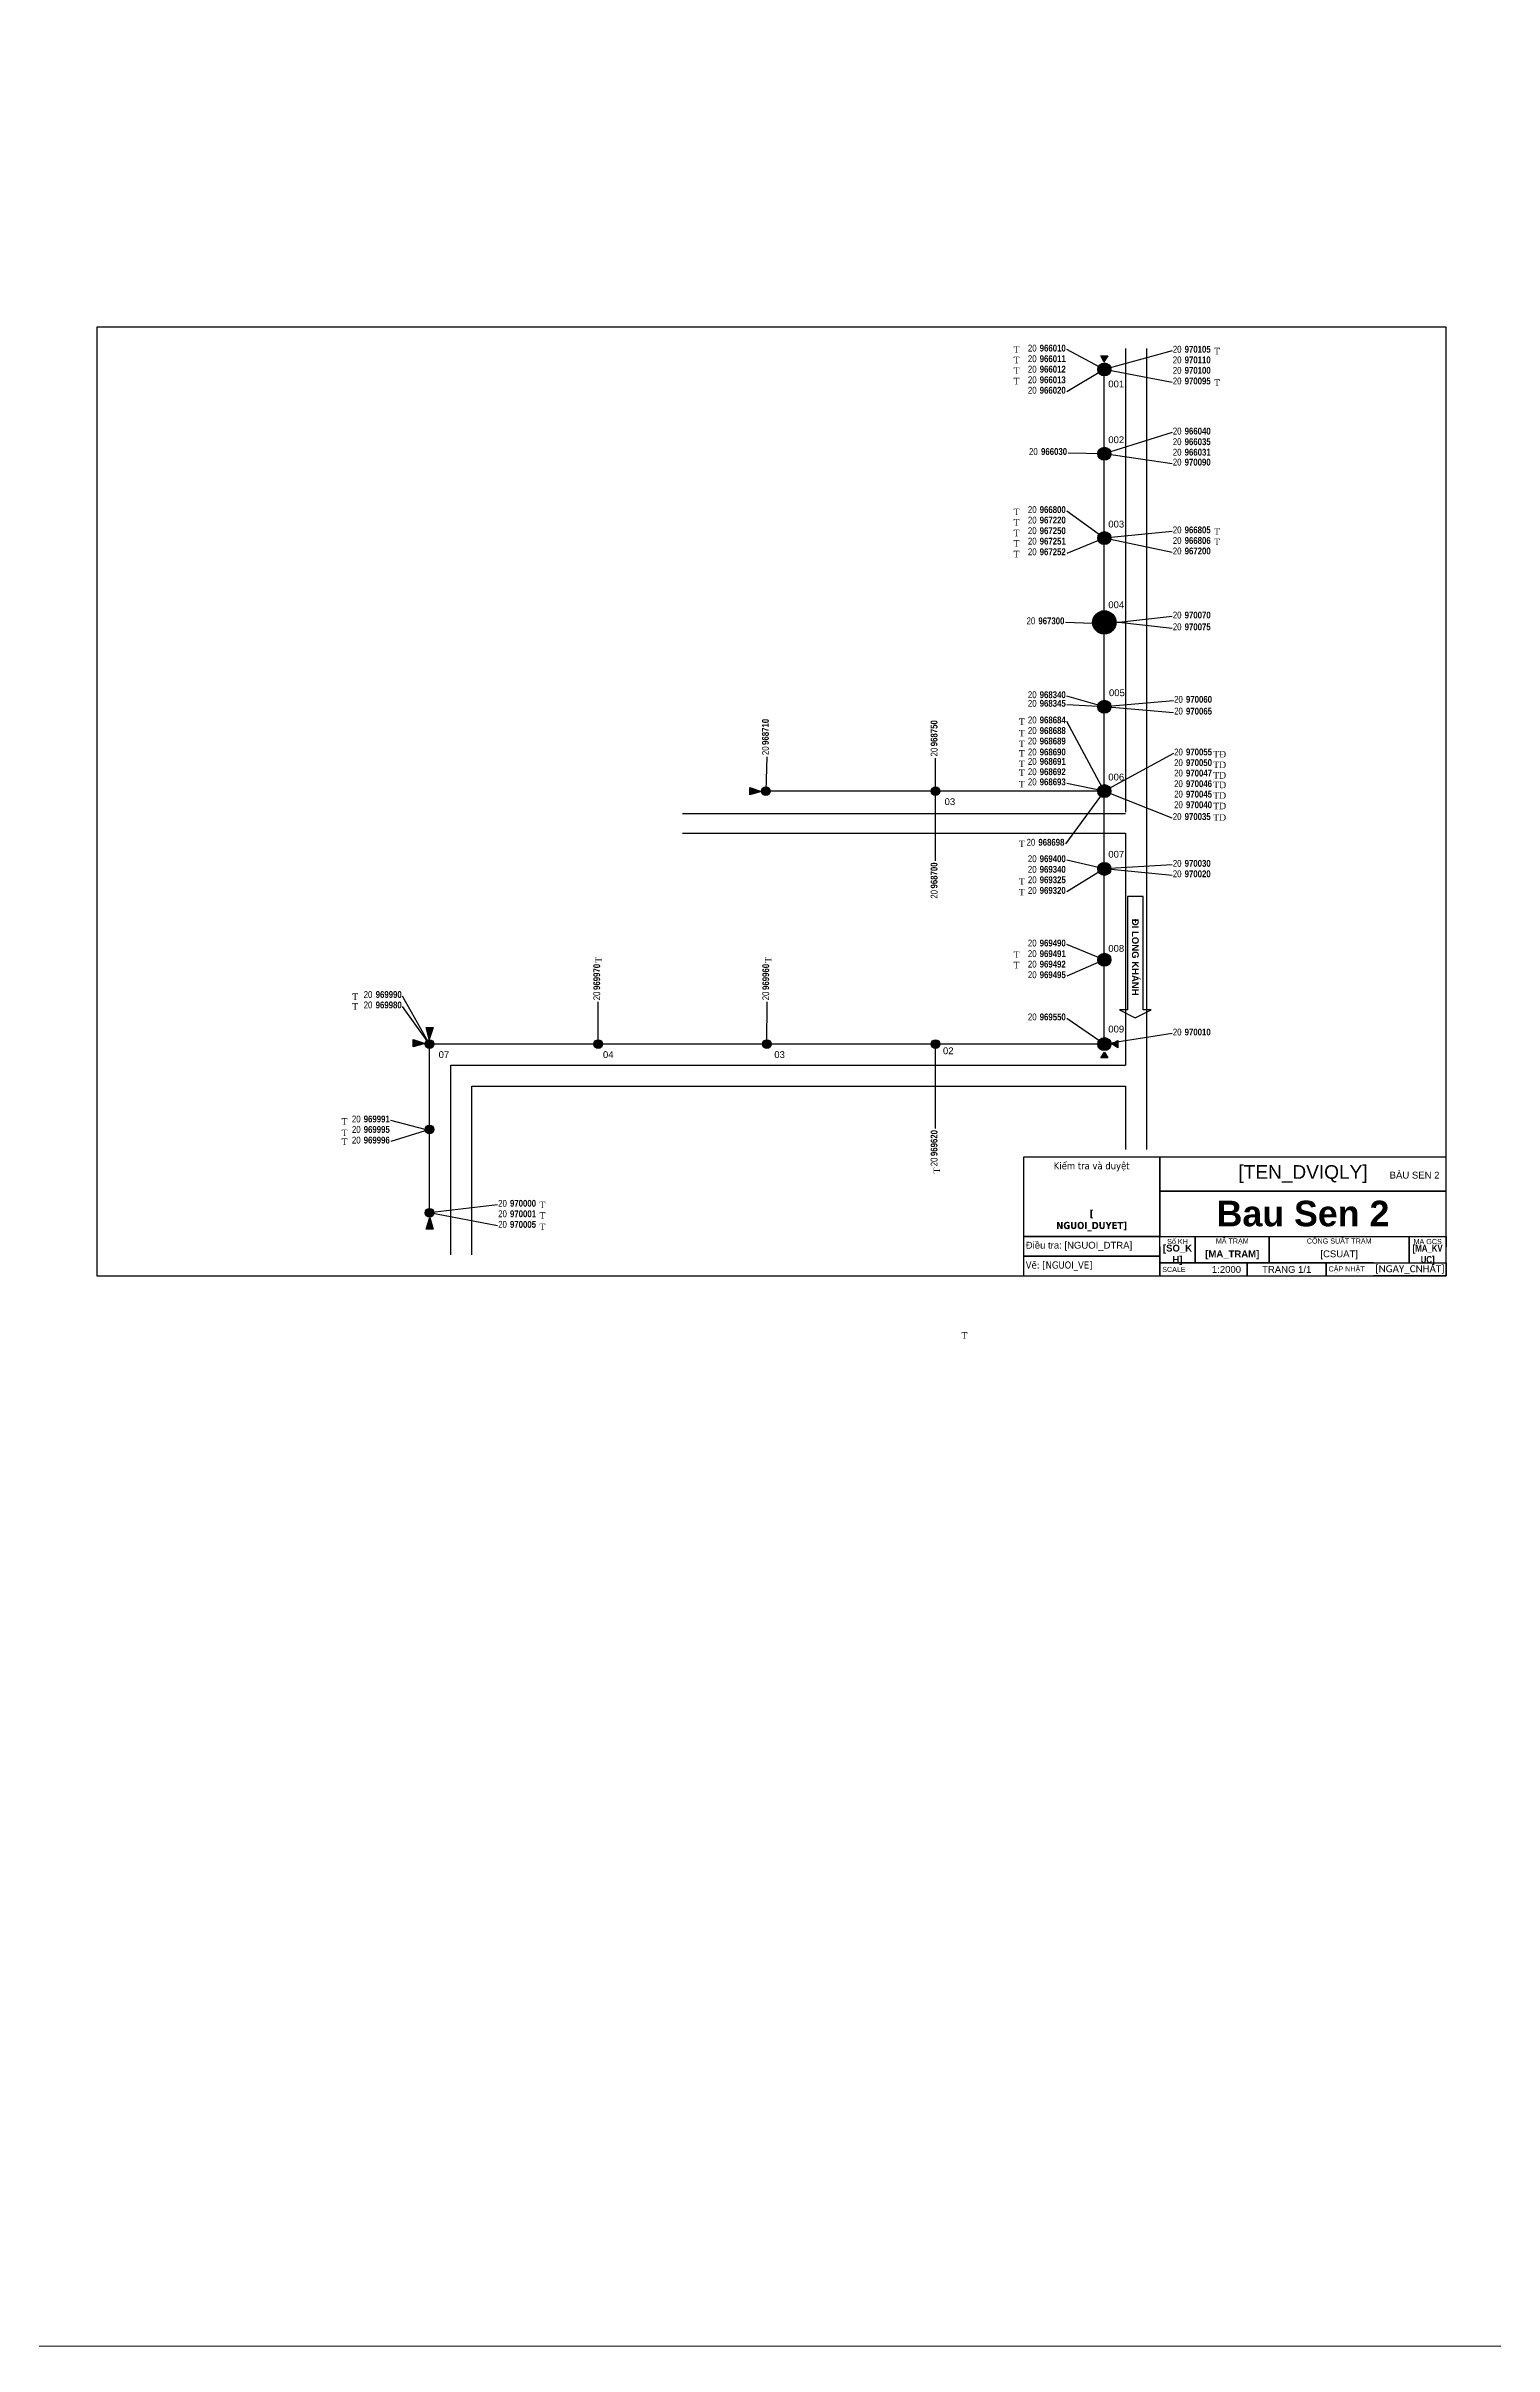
# Model space of a CAD drawing. Header units: metres. Extents: x 429925 to 893472, y 1245258 to 2552490.
# Drawn here: x 438543 to 439415, y 1265499 to 1266885 of the extents above; entities that cross this region are included whole.
import ezdxf

# ---------------------------------------------------------------- set-up
doc = ezdxf.new("R2010")
doc.units = ezdxf.units.M
for name, color, linetype in [('ANNOTATIONS', 7, 'Continuous'), ('CONNECTOR', 7, 'Continuous'), ('DATA_GRAPHIC', 7, 'Continuous')]:
    doc.layers.add(name, color=color, linetype=linetype)
doc.layers.add('duong bao', color=3, linetype='Continuous', lineweight=13)
doc.styles.get("Standard").update_dxf_attribs({"font": 'arial.ttf'})

msp = doc.modelspace()

# ---------------------------------------------------------------- hatches: boundary and pattern name
for color, points in [(157, [(439176.7, 1266690, -1), (439184.6, 1266690, -1)]), (78, [(439180.4, 1266694.5), (439178.5, 1266698.1), (439182.8, 1266698.1)]), (157, [(439176.7, 1266639.2, -1), (439184.6, 1266639.2, -1)]), (157, [(439176.7, 1266588.4, -1), (439184.6, 1266588.4, -1)]), (157, [(439176.7, 1266486.8, -1), (439184.6, 1266486.8, -1)]), (157, [(439176.7, 1266436, -1), (439184.6, 1266436, -1)]), (78, [(438974.2, 1266435.8), (438967.1, 1266433.8), (438967.1, 1266438.1)]), (157, [(438974.2, 1266436, -1), (438979.4, 1266436, -1)]), (157, [(439076.4, 1266436, -1), (439081.6, 1266436, -1)]), (157, [(439176.7, 1266389.1, -1), (439184.6, 1266389.1, -1)]), (157, [(439176.7, 1266334.4, -1), (439184.6, 1266334.4, -1)]), (78, [(438774, 1266286.3), (438772.1, 1266293.5), (438776.4, 1266293.5)]), (157, [(439176.7, 1266283.6, -1), (439184.6, 1266283.6, -1)]), (78, [(438771.5, 1266283.9), (438764.3, 1266282), (438764.3, 1266286.3)]), (157, [(438771.6, 1266283.6, -1), (438776.8, 1266283.6, -1)]), (157, [(438873.2, 1266283.6, -1), (438878.4, 1266283.6, -1)]), (157, [(438974.8, 1266283.6, -1), (438980, 1266283.6, -1)]), (157, [(439076.4, 1266283.6, -1), (439081.6, 1266283.6, -1)]), (78, [(439180.8, 1266278.8), (439182.8, 1266275.2), (439178.5, 1266275.2)]), (78, [(439185.2, 1266283.8), (439188.8, 1266285.7), (439188.8, 1266281.4)]), (157, [(438771.6, 1266232.2, -1), (438776.8, 1266232.2, -1)]), (157, [(438771.6, 1266182, -1), (438776.8, 1266182, -1)]), (78, [(438774.4, 1266179.2), (438776.4, 1266172), (438772.1, 1266172)])]:
    msp.add_hatch(color=color).paths.add_polyline_path(points)
at = {"layer": 'CONNECTOR'}
h = msp.add_hatch(color=254, dxfattribs=at)
edge = h.paths.add_edge_path()
edge.add_arc((439180.6, 1266537.6), 7.02, 0, 360)
msp.add_hatch(color=7, dxfattribs=at).paths.add_polyline_path([(439186.5, 1266541.1), (439174.8, 1266541.1), (439180.6, 1266530.5)])

# ---------------------------------------------------------------- linework, layer by layer
at = {"color": 9, "linetype": 'Continuous'}
for p, q in [((439193.3, 1266702.7), (439193.3, 1266423.3)), ((439206, 1266702.7), (439206, 1266220.1)), ((438926.6, 1266422.5), (439193.3, 1266422.5)), ((438926.6, 1266410.6), (439193.3, 1266410.6)), ((439193.3, 1266410.6), (439193.3, 1266270.9)), ((439194.5, 1266372.4), (439194.5, 1266304.2)), ((439204, 1266304.2), (439204, 1266372.4)), ((439194.5, 1266304.2), (439189.7, 1266304.2)), ((439189.7, 1266304.2), (439199.3, 1266299.4)), ((439199.3, 1266299.4), (439208.8, 1266304.2)), ((439208.8, 1266304.2), (439204, 1266304.2)), ((438786.9, 1266270.9), (439193.3, 1266270.9)), ((438786.9, 1266156.6), (438786.9, 1266270.9)), ((438799.6, 1266156.6), (438799.6, 1266258.2)), ((438799.6, 1266258.2), (439193.3, 1266258.2)), ((439193.3, 1266258.2), (439193.3, 1266220.1)), ((439214, 1266161.4), (439214, 1266167.7)), ((439214, 1266167.7), (439235.4, 1266167.7)), ((439235.4, 1266167.7), (439235.4, 1266161.4)), ((439235.4, 1266161.4), (439235.4, 1266167.7)), ((439235.4, 1266167.7), (439279.9, 1266167.7)), ((439279.9, 1266167.7), (439279.9, 1266161.4)), ((439279.9, 1266161.4), (439279.9, 1266167.7)), ((439279.9, 1266167.7), (439364.3, 1266167.7)), ((439364.3, 1266167.7), (439364.3, 1266161.4)), ((439364.3, 1266161.4), (439364.3, 1266167.7)), ((439364.3, 1266167.7), (439386.6, 1266167.7)), ((439386.6, 1266167.7), (439386.6, 1266161.4)), ((439214, 1266161.4), (439214, 1266151.8)), ((439214, 1266151.8), (439235.4, 1266151.8)), ((439241.7, 1266151.8), (439214, 1266151.8)), ((439214, 1266151.8), (439214, 1266143.9)), ((439235.4, 1266151.8), (439235.4, 1266161.4)), ((439235.4, 1266161.4), (439235.4, 1266151.8)), ((439235.4, 1266151.8), (439279.9, 1266151.8)), ((439279.9, 1266151.8), (439279.9, 1266161.4)), ((439279.9, 1266161.4), (439279.9, 1266151.8)), ((439279.9, 1266151.8), (439364.3, 1266151.8)), ((439342.8, 1266151.8), (439314.3, 1266151.8)), ((439314.3, 1266151.8), (439314.3, 1266143.9)), ((439342.8, 1266151.8), (439386.6, 1266151.8)), ((439364.3, 1266151.8), (439364.3, 1266161.4)), ((439364.3, 1266161.4), (439364.3, 1266151.8)), ((439364.3, 1266151.8), (439386.6, 1266151.8)), ((439386.6, 1266151.8), (439386.6, 1266161.4)), ((439386.6, 1266151.8), (439386.6, 1266143.9)), ((439214, 1266143.9), (439241.7, 1266143.9)), ((439314.3, 1266143.9), (439342.8, 1266143.9)), ((439386.6, 1266143.9), (439342.8, 1266143.9))]:
    msp.add_line(p, q, dxfattribs=at)
for points in [[(438573.8, 1266143.9), (439386.6, 1266143.9), (439386.6, 1266715.4), (438573.8, 1266715.4)], [(439180.4, 1266694.5), (439178.5, 1266698.1), (439182.8, 1266698.1)], [(438974.2, 1266435.8), (438967.1, 1266433.8), (438967.1, 1266438.1)], [(439194.5, 1266372.4), (439194.5, 1266304.2), (439189.7, 1266304.2), (439199.3, 1266299.4), (439208.8, 1266304.2), (439204, 1266304.2), (439204, 1266372.4)], [(438774, 1266286.3), (438772.1, 1266293.5), (438776.4, 1266293.5)], [(438771.5, 1266283.9), (438764.3, 1266282), (438764.3, 1266286.3)], [(439180.8, 1266278.8), (439182.8, 1266275.2), (439178.5, 1266275.2)], [(439185.2, 1266283.8), (439188.8, 1266285.7), (439188.8, 1266281.4)], [(439131.9, 1266167.7), (439214, 1266167.7), (439214, 1266215.5), (439131.9, 1266215.5)], [(439214, 1266195), (439386.6, 1266195), (439386.6, 1266215.5), (439214, 1266215.5)], [(439214, 1266167.7), (439386.6, 1266167.7), (439386.6, 1266195), (439214, 1266195)], [(438774.4, 1266179.2), (438776.4, 1266172), (438772.1, 1266172)], [(439131.9, 1266155.8), (439214, 1266155.8), (439214, 1266167.7), (439131.9, 1266167.7)], [(439131.9, 1266143.9), (439214, 1266143.9), (439214, 1266155.8), (439131.9, 1266155.8)], [(439266.6, 1266143.9), (439314.3, 1266143.9), (439314.3, 1266151.8), (439266.6, 1266151.8)]]:
    msp.add_lwpolyline(points, close=True, dxfattribs=at)
for points in [[(439176.7, 1266690, -1), (439184.6, 1266690, -1)], [(439176.7, 1266639.2, -1), (439184.6, 1266639.2, -1)], [(439176.7, 1266588.4, -1), (439184.6, 1266588.4, -1)], [(439176.7, 1266486.8, -1), (439184.6, 1266486.8, -1)], [(439176.7, 1266436, -1), (439184.6, 1266436, -1)], [(438974.2, 1266436, -1), (438979.4, 1266436, -1)], [(439076.4, 1266436, -1), (439081.6, 1266436, -1)], [(439176.7, 1266389.1, -1), (439184.6, 1266389.1, -1)], [(439176.7, 1266334.4, -1), (439184.6, 1266334.4, -1)], [(439176.7, 1266283.6, -1), (439184.6, 1266283.6, -1)], [(438771.6, 1266283.6, -1), (438776.8, 1266283.6, -1)], [(438873.2, 1266283.6, -1), (438878.4, 1266283.6, -1)], [(438974.8, 1266283.6, -1), (438980, 1266283.6, -1)], [(439076.4, 1266283.6, -1), (439081.6, 1266283.6, -1)], [(438771.6, 1266232.2, -1), (438776.8, 1266232.2, -1)], [(438771.6, 1266182, -1), (438776.8, 1266182, -1)]]:
    msp.add_lwpolyline(points, format="xyb", close=True, dxfattribs=at)
at = {"layer": 'ANNOTATIONS', "linetype": 'Continuous'}
for p, q in [((439266.7, 1266151.8), (439241.7, 1266151.8)), ((439266.7, 1266143.9), (439266.7, 1266151.8)), ((439241.7, 1266143.9), (439266.7, 1266143.9))]:
    msp.add_line(p, q, dxfattribs=at)
at = {"layer": 'CONNECTOR', "linetype": 'Continuous'}
for p, q in [((439180.6, 1266690), (439158, 1266701.9)), ((439180.6, 1266690), (439158, 1266676.5)), ((439221.5, 1266701.2), (439180.6, 1266690)), ((439180.6, 1266283.6), (439180.6, 1266690)), ((439221.5, 1266682.2), (439180.6, 1266690)), ((439221.5, 1266651.9), (439180.6, 1266639.2)), ((439180.6, 1266639.2), (439158.8, 1266639.6)), ((439221.5, 1266633.2), (439180.6, 1266639.2)), ((439180.6, 1266588.4), (439158, 1266604.6)), ((439221.5, 1266592.4), (439180.6, 1266588.4)), ((439180.6, 1266588.4), (439158, 1266579.2)), ((439221.5, 1266579.7), (439180.6, 1266588.4)), ((439173.6, 1266536.9), (439157.2, 1266537.6)), ((439221.5, 1266541.1), (439187.6, 1266537.3)), ((439221.5, 1266534), (439187.6, 1266537.7)), ((439180.6, 1266486.8), (439158, 1266493.1)), ((439180.6, 1266486.8), (439158, 1266488)), ((439222.3, 1266490.3), (439180.6, 1266486.8)), ((439222.3, 1266483.2), (439180.6, 1266486.8)), ((439180.6, 1266436), (439158, 1266477.9)), ((438977.4, 1266456.6), (438976.8, 1266436)), ((439079, 1266436), (439079, 1266455.8)), ((439222.3, 1266458.6), (439180.6, 1266436)), ((439180.6, 1266436), (439158, 1266440.6)), ((439180.6, 1266436), (438976.8, 1266436)), ((439079, 1266393.9), (439079, 1266436)), ((439180.6, 1266436), (439157.2, 1266404.2)), ((439221.5, 1266419.7), (439180.6, 1266436)), ((439180.6, 1266389.1), (439158, 1266394.3)), ((439180.6, 1266389.1), (439158, 1266375.2)), ((439221.5, 1266391.5), (439180.6, 1266389.1)), ((439221.5, 1266385.2), (439180.6, 1266389.1)), ((439180.6, 1266334.4), (439158, 1266343.5)), ((439180.6, 1266334.4), (439158, 1266324.4)), ((438774.2, 1266283.6), (438757.9, 1266312.5)), ((438774.2, 1266283.6), (438757.9, 1266306.2)), ((438875.8, 1266283.6), (438875.8, 1266309)), ((438977.4, 1266283.6), (438977.6, 1266309)), ((439180.6, 1266283.6), (439158, 1266299)), ((439221.5, 1266289.9), (439180.6, 1266283.6)), ((439180.6, 1266283.6), (438774.2, 1266283.6)), ((438774.2, 1266182), (438774.2, 1266283.6)), ((439079, 1266232.8), (439079, 1266283.6)), ((438771.6, 1266232.2), (438750.8, 1266237.5)), ((438774.2, 1266232.2), (438750.8, 1266224.8)), ((438815.1, 1266186.7), (438774.2, 1266182)), ((438815.1, 1266174), (438774.2, 1266182))]:
    msp.add_line(p, q, dxfattribs=at)
msp.add_lwpolyline([(439186.5, 1266541.1), (439174.8, 1266541.1), (439180.6, 1266530.5)], close=True, dxfattribs=at)
msp.add_circle((439180.6, 1266537.6), 7.02, dxfattribs=at)
at = {"layer": 'duong bao', "ltscale": 2}
msp.add_lwpolyline([(433455.3, 1268270.4), (449122.3, 1268270.4), (449122.3, 1265499.3), (433455.3, 1265499.3)], close=True, dxfattribs=at)

# ---------------------------------------------------------------- texts
for s, insert, char_height, width, attachment_point in [('\\C7;\\fTimes New Roman|b0|i0|;\\H3.9136135429144;T', (439127.8, 1266702), 3.914, 22.225, 5), ('\\C7;\\fTimes New Roman|b0|i0|;\\H3.9136135429144;T', (439248.5, 1266701.1), 3.914, 22.225, 5), ('\\C7;\\fTimes New Roman|b0|i0|;\\H3.9136135429144;T', (439127.8, 1266695.7), 3.914, 22.225, 5), ('\\C7;\\fTimes New Roman|b0|i0|;\\H3.9136135429144;T', (439127.8, 1266689.3), 3.914, 22.225, 5), ('\\C7;\\fTimes New Roman|b0|i0|;\\H3.9136135429144;T', (439127.8, 1266683), 3.914, 22.225, 5), ('\\C7;\\fArial Unicode MS|b0|i0|;\\H4.1092942200601;001', (439187.8, 1266681.2), 4.109, 22.225, 5), ('\\C7;\\fTimes New Roman|b0|i0|;\\H3.9136135429144;T', (439248.5, 1266682), 3.914, 22.225, 5), ('\\C7;\\fArial Unicode MS|b0|i0|;\\H4.1092942200601;002', (439187.8, 1266647.6), 4.109, 22.225, 5), ('\\C7;\\fTimes New Roman|b0|i0|;\\H3.9136135429144;T', (439127.8, 1266604.2), 3.914, 22.225, 5), ('\\C7;\\fTimes New Roman|b0|i0|;\\H3.9136135429144;T', (439127.8, 1266597.9), 3.914, 22.225, 5), ('\\C7;\\fTimes New Roman|b0|i0|;\\H3.9136135429144;T', (439127.8, 1266591.5), 3.914, 22.225, 5), ('\\C7;\\fArial Unicode MS|b0|i0|;\\H4.1092942200601;003', (439187.8, 1266596.8), 4.109, 22.225, 5), ('\\C7;\\fTimes New Roman|b0|i0|;\\H3.9136135429144;T', (439248.5, 1266592.4), 3.914, 22.225, 5), ('\\C7;\\fTimes New Roman|b0|i0|;\\H3.9136135429144;T', (439127.8, 1266585.2), 3.914, 22.225, 5), ('\\C7;\\fTimes New Roman|b0|i0|;\\H3.9136135429144;T', (439127.8, 1266578.8), 3.914, 22.225, 5), ('\\C7;\\fTimes New Roman|b0|i0|;\\H3.9136135429144;T', (439248.5, 1266586.1), 3.914, 22.225, 5), ('\\C7;\\fArial Unicode MS|b0|i0|;\\H4.1092942200601;004', (439187.8, 1266548.2), 4.109, 22.225, 5), ('\\C7;\\fArial Unicode MS|b0|i0|;\\H4.1092942200601;005', (439188.2, 1266495.2), 4.109, 22.225, 5), ('\\C7;\\fTimes New Roman|b0|i0|;\\H3.9136135429144;T', (439131, 1266477.8), 3.914, 22.225, 5), ('\\C7;\\fTimes New Roman|b0|i0|;\\H3.9136135429144;T', (439131, 1266470.9), 3.914, 22.225, 5), ('\\C7;\\fTimes New Roman|b0|i0|;\\H3.9136135429144;T', (439131, 1266464.5), 3.914, 22.225, 5), ('\\C7;\\fTimes New Roman|b0|i0|;\\H3.9136135429144;T', (439131, 1266458.7), 3.914, 22.225, 5), ('\\C7;\\fTimes New Roman|b0|i0|;\\H3.9136135429144;T', (439131, 1266452.4), 3.914, 22.225, 5), ('\\C7;\\fTimes New Roman|b0|i0|;\\H3.9136135429144;TĐ', (439250.1, 1266458.2), 3.914, 22.225, 5), ('\\C7;\\fTimes New Roman|b0|i0|;\\H3.9136135429144;TD', (439250.1, 1266451.8), 3.914, 22.225, 5), ('\\C7;\\fTimes New Roman|b0|i0|;\\H3.9136135429144;T', (439131, 1266447.1), 3.914, 22.225, 5), ('\\C7;\\fTimes New Roman|b0|i0|;\\H3.9136135429144;T', (439131, 1266440.2), 3.914, 22.225, 5), ('\\C7;\\fArial Unicode MS|b0|i0|;\\H4.1092942200601;006', (439187.8, 1266444.4), 4.109, 22.225, 5), ('\\C7;\\fTimes New Roman|b0|i0|;\\H3.9136135429144;TD', (439250.1, 1266445.5), 3.914, 22.225, 5), ('\\C7;\\fTimes New Roman|b0|i0|;\\H3.9136135429144;TD', (439250.1, 1266439.7), 3.914, 22.225, 5), ('\\C7;\\fArial Unicode MS|b0|i0|;\\H4.1092942200601;03', (439087.6, 1266429.6), 4.109, 22.225, 5), ('\\C7;\\fTimes New Roman|b0|i0|;\\H3.9136135429144;TD', (439250.1, 1266433.3), 3.914, 22.225, 5), ('\\C7;\\fTimes New Roman|b0|i0|;\\H3.9136135429144;TD', (439250.1, 1266427), 3.914, 22.225, 5), ('\\C7;\\fTimes New Roman|b0|i0|;\\H3.9136135429144;TD', (439250.1, 1266420.1), 3.914, 22.225, 5), ('\\C7;\\fTimes New Roman|b0|i0|;\\H3.9136135429144;T', (439131, 1266404.2), 3.914, 22.225, 5), ('\\C7;\\fArial Unicode MS|b0|i0|;\\H4.1092942200601;007', (439187.8, 1266397.9), 4.109, 22.225, 5), ('\\C7;\\fTimes New Roman|b0|i0|;\\H3.9136135429144;T', (439131, 1266381.5), 3.914, 22.225, 5), ('\\C7;\\fTimes New Roman|b0|i0|;\\H3.9136135429144;T', (439131, 1266375.1), 3.914, 22.225, 5), ('\\C7;\\fArial Unicode MS|b0|i0|;\\H4.1092942200601;008', (439187.8, 1266341.2), 4.109, 22.225, 5), ('\\C7;\\fTimes New Roman|b0|i0|;\\H3.9136135429144;T', (439127.8, 1266337.5), 3.914, 22.225, 5), ('\\C7;\\fTimes New Roman|b0|i0|;\\H3.9136135429144;T', (439127.8, 1266331.2), 3.914, 22.225, 5), ('\\C7;\\fTimes New Roman|b0|i0|;\\H3.9136135429144;T', (438729.4, 1266312.1), 3.914, 22.225, 5), ('\\C7;\\fTimes New Roman|b0|i0|;\\H3.9136135429144;T', (438729.4, 1266306.3), 3.914, 22.225, 5), ('\\C7;\\fArial Unicode MS|b0|i0|;\\H4.1092942200601;009', (439187.8, 1266292.6), 4.109, 22.225, 5), ('\\C7;\\fArial Unicode MS|b0|i0|;\\H4.1092942200601;07', (438782.8, 1266277.2), 4.109, 22.225, 5), ('\\C7;\\fArial Unicode MS|b0|i0|;\\H4.1092942200601;04', (438881.8, 1266277.2), 4.109, 22.225, 5), ('\\C7;\\fArial Unicode MS|b0|i0|;\\H4.1092942200601;03', (438985, 1266277.2), 4.109, 22.225, 5), ('\\C7;\\fArial Unicode MS|b0|i0|;\\H4.1092942200601;02', (439086.6, 1266279.5), 4.109, 22.225, 5), ('\\C7;\\fTimes New Roman|b0|i0|;\\H3.9136135429144;T', (438723, 1266237), 3.914, 22.225, 5), ('\\C7;\\fTimes New Roman|b0|i0|;\\H3.9136135429144;T', (438723, 1266230.1), 3.914, 22.225, 5), ('\\C7;\\fTimes New Roman|b0|i0|;\\H3.9136135429144;T', (438723, 1266224.8), 3.914, 22.225, 5), ('\\C7;\\fTahoma|b0|i0|;\\H4.315999160707;Kiểm tra và duyệt\\P\\P\\P\\P\\fTahoma|b1|i0|;[\\PNGUOI_DUYET]', (439173, 1266191.6), 4.316, 82.161, 5), ('\\C7;\\fArial Unicode MS|b0|i0|;\\H8.2185884401202;[TEN_DVIQLY]', (439300.3, 1266205.3), 8.219, 172.539, 5), ('\\C7;\\fArial Unicode MS|b0|i0|;\\H4.1092942200601;BÀU SEN 2', (439367.5, 1266204.6), 4.109, 92.075, 5), ('\\C7;\\fTimes New Roman|b0|i0|;\\H3.9136135429144;T', (438842.1, 1266186.7), 3.914, 22.225, 5), ('\\C7;\\fTimes New Roman|b0|i0|;\\H3.9136135429144;T', (438842.1, 1266180.4), 3.914, 22.225, 5), ('{\\fArial Unicode MS|b1|i0|c0|p34;\\H1x;\\C7;Bau Sen 2}', (439300.3, 1266181.4), 15.41, 172.539, 5), ('\\C7;\\fTimes New Roman|b0|i0|;\\H3.9136135429144;T', (438842.1, 1266173.5), 3.914, 22.225, 5), ('\\C7;\\fArial|b0|i0|;\\H4.1092942200601;Điều tra: [NGUOI_DTRA]', (439133.3, 1266161.8), 4.109, 82.161, 4), ('\\C7;\\fArial Unicode MS|b1|i0|;\\H4.1092942200601;[SO_K\\PH]', (439224.7, 1266156.6), 4.109, 21.318, 5), ('\\C7;\\fArial|b0|i0|;\\H3.0819353945553;Số KH', (439224.7, 1266164.6), 3.082, 27.714, 5), ('\\C7;\\fArial|b0|i0|;\\H3.0819353945553;MÃ TRẠM', (439257.7, 1266164.6), 3.082, 44.572, 5), ('\\C7;\\fArial|b0|i0|;\\H3.0819353945553;CÔNG SUẤT TRẠM', (439322.1, 1266164.6), 3.082, 84.357, 5), ('\\C7;\\fArial Narrow|b1|i0|;\\H4.1092942200601;[MA_KV\\PUC]', (439375.4, 1266156.6), 4.109, 22.286, 5), ('\\C7;\\fArial|b0|i0|;\\H3.0819353945553;MA GCS', (439375.4, 1266164.6), 3.082, 22.286, 5), ('\\C7;\\fTahoma|b0|i0|;\\H4.315999160707;Vẽ: [NGUOI_VE]', (439133.3, 1266149.8), 4.316, 82.161, 4), ('\\C7;\\fArial|b0|i0|;\\H3.0819353945553;SCALE', (439215.5, 1266147.8), 3.082, 27.686, 4), ('\\C7;\\fArial Unicode MS|b1|i0|;\\H4.1092942200601;[MA_TRAM]', (439257.7, 1266156.6), 4.109, 44.572, 5), ('\\C7;\\fArial|b0|i0|;\\H4.1092942200601;TRANG 1/1', (439290.5, 1266147.8), 4.109, 47.654, 5), ('\\C7;\\fArial|b0|i0|;\\H4.1092942200601;[CSUAT]', (439322.1, 1266156.6), 4.109, 84.357, 5), ('\\C7;\\fArial|b0|i0|;\\H3.0819353945553;CẬP NHẬT', (439315.7, 1266147.8), 3.082, 28.526, 4), ('\\C7;\\fCalibri|b0|i0|;\\H4.2333171844482;[NGAY_CNHAT]', (439364.7, 1266147.8), 4.233, 43.783, 5), ('\\C7;\\fTimes New Roman|b0|i0|;\\H3.9136135429144;T', (439096.3, 1266108.1), 3.914, 22.225, 5)]:
    msp.add_mtext(s, dxfattribs=dict(insert=insert, char_height=char_height, width=width, attachment_point=attachment_point))
at = {"char_height": 3.914, "width": 22.225, "attachment_point": 5, "rotation": 90}
for insert in [(438875.9, 1266334.4), (438978.1, 1266334.4), (439079.7, 1266207.4)]:
    msp.add_mtext('\\C7;\\fTimes New Roman|b0|i0|;\\H3.9136135429144;T', dxfattribs=dict(at, insert=insert))
at = {"layer": 'ANNOTATIONS', "insert": (439254.2, 1266147.8), "char_height": 4.109, "width": 24.91, "attachment_point": 5}
msp.add_mtext('\\C7;\\fArial|b0|i0|;\\H4.1092942200601;1:2000', dxfattribs=at)
at = {"layer": 'CONNECTOR', "insert": (439199.3, 1266335.9), "char_height": 4.109, "width": 73.025, "attachment_point": 5, "rotation": 270}
msp.add_mtext('\\C7;\\fArial Unicode MS|b1|i0|;\\H4.1092942200601;ĐI LONG KHÁNH', dxfattribs=at)
at = {"layer": 'DATA_GRAPHIC', "char_height": 4.109}
for s, insert, width, attachment_point in [('\\C7;\\fArial Narrow|b0|i0|;\\H4.1092942200601;20', (439137.2, 1266704.9), 6.699, 2), ('\\C7;\\fArial Narrow|b1|i0|;\\H4.1092942200601;966010', (439157.4, 1266704.9), 17.464, 3), ('\\C7;\\fArial Narrow|b0|i0|;\\H4.1092942200601;20', (439224.5, 1266704.2), 6.699, 2), ('\\C7;\\fArial Narrow|b1|i0|;\\H4.1092942200601;970105', (439244.7, 1266704.2), 17.464, 3), ('\\C7;\\fArial Narrow|b0|i0|;\\H4.1092942200601;20', (439137.2, 1266698.5), 6.699, 2), ('\\C7;\\fArial Narrow|b0|i0|;\\H4.1092942200601;20', (439137.2, 1266692.2), 6.699, 2), ('\\C7;\\fArial Narrow|b1|i0|;\\H4.1092942200601;966011', (439157.4, 1266698.5), 17.464, 3), ('\\C7;\\fArial Narrow|b1|i0|;\\H4.1092942200601;966012', (439157.4, 1266692.2), 17.464, 3), ('\\C7;\\fArial Narrow|b0|i0|;\\H4.1092942200601;20', (439224.5, 1266697.8), 6.699, 2), ('\\C7;\\fArial Narrow|b0|i0|;\\H4.1092942200601;20', (439224.5, 1266691.5), 6.699, 2), ('\\C7;\\fArial Narrow|b1|i0|;\\H4.1092942200601;970110', (439244.7, 1266697.8), 17.464, 3), ('\\C7;\\fArial Narrow|b1|i0|;\\H4.1092942200601;970100', (439244.7, 1266691.5), 17.464, 3), ('\\C7;\\fArial Narrow|b0|i0|;\\H4.1092942200601;20', (439137.2, 1266685.8), 6.699, 2), ('\\C7;\\fArial Narrow|b0|i0|;\\H4.1092942200601;20', (439137.2, 1266679.5), 6.699, 2), ('\\C7;\\fArial Narrow|b1|i0|;\\H4.1092942200601;966013', (439157.4, 1266685.8), 17.464, 3), ('\\C7;\\fArial Narrow|b1|i0|;\\H4.1092942200601;966020', (439157.4, 1266679.5), 17.464, 3), ('\\C7;\\fArial Narrow|b0|i0|;\\H4.1092942200601;20', (439224.5, 1266685.1), 6.699, 2), ('\\C7;\\fArial Narrow|b1|i0|;\\H4.1092942200601;970095', (439244.7, 1266685.1), 17.464, 3), ('\\C7;\\fArial Narrow|b0|i0|;\\H4.1092942200601;20', (439224.5, 1266654.9), 6.699, 2), ('\\C7;\\fArial Narrow|b0|i0|;\\H4.1092942200601;20', (439224.5, 1266648.5), 6.699, 2), ('\\C7;\\fArial Narrow|b1|i0|;\\H4.1092942200601;966040', (439244.7, 1266654.9), 17.464, 3), ('\\C7;\\fArial Narrow|b1|i0|;\\H4.1092942200601;966035', (439244.7, 1266648.5), 17.464, 3), ('\\C7;\\fArial Narrow|b0|i0|;\\H4.1092942200601;20', (439137.9, 1266642.6), 6.699, 2), ('\\C7;\\fArial Narrow|b1|i0|;\\H4.1092942200601;966030', (439158.2, 1266642.6), 17.464, 3), ('\\C7;\\fArial Narrow|b0|i0|;\\H4.1092942200601;20', (439224.5, 1266642.2), 6.699, 2), ('\\C7;\\fArial Narrow|b0|i0|;\\H4.1092942200601;20', (439224.5, 1266636.2), 6.699, 2), ('\\C7;\\fArial Narrow|b1|i0|;\\H4.1092942200601;966031', (439244.7, 1266642.2), 17.464, 3), ('\\C7;\\fArial Narrow|b1|i0|;\\H4.1092942200601;970090', (439244.7, 1266636.2), 17.464, 3), ('\\C7;\\fArial Narrow|b0|i0|;\\H4.1092942200601;20', (439137.2, 1266607.6), 6.699, 2), ('\\C7;\\fArial Narrow|b1|i0|;\\H4.1092942200601;966800', (439157.4, 1266607.6), 17.464, 3), ('\\C7;\\fArial Narrow|b0|i0|;\\H4.1092942200601;20', (439137.2, 1266601.3), 6.699, 2), ('\\C7;\\fArial Narrow|b0|i0|;\\H4.1092942200601;20', (439137.2, 1266594.9), 6.699, 2), ('\\C7;\\fArial Narrow|b1|i0|;\\H4.1092942200601;967220', (439157.4, 1266601.3), 17.464, 3), ('\\C7;\\fArial Narrow|b1|i0|;\\H4.1092942200601;967250', (439157.4, 1266594.9), 17.464, 3), ('\\C7;\\fArial Narrow|b0|i0|;\\H4.1092942200601;20', (439224.5, 1266595.4), 6.699, 2), ('\\C7;\\fArial Narrow|b1|i0|;\\H4.1092942200601;966805', (439244.7, 1266595.4), 17.464, 3), ('\\C7;\\fArial Narrow|b0|i0|;\\H4.1092942200601;20', (439137.2, 1266588.6), 6.699, 2), ('\\C7;\\fArial Narrow|b0|i0|;\\H4.1092942200601;20', (439137.2, 1266582.2), 6.699, 2), ('\\C7;\\fArial Narrow|b1|i0|;\\H4.1092942200601;967251', (439157.4, 1266588.6), 17.464, 3), ('\\C7;\\fArial Narrow|b1|i0|;\\H4.1092942200601;967252', (439157.4, 1266582.2), 17.464, 3), ('\\C7;\\fArial Narrow|b0|i0|;\\H4.1092942200601;20', (439224.5, 1266589), 6.699, 2), ('\\C7;\\fArial Narrow|b0|i0|;\\H4.1092942200601;20', (439224.5, 1266582.7), 6.699, 2), ('\\C7;\\fArial Narrow|b1|i0|;\\H4.1092942200601;966806', (439244.7, 1266589), 17.464, 3), ('\\C7;\\fArial Narrow|b1|i0|;\\H4.1092942200601;967200', (439244.7, 1266582.7), 17.464, 3), ('\\C7;\\fArial Narrow|b0|i0|;\\H4.1092942200601;20', (439136.4, 1266540.6), 6.699, 2), ('\\C7;\\fArial Narrow|b1|i0|;\\H4.1092942200601;967300', (439156.6, 1266540.6), 17.464, 3), ('\\C7;\\fArial Narrow|b0|i0|;\\H4.1092942200601;20', (439224.5, 1266544.1), 6.699, 2), ('\\C7;\\fArial Narrow|b0|i0|;\\H4.1092942200601;20', (439224.5, 1266537), 6.699, 2), ('\\C7;\\fArial Narrow|b1|i0|;\\H4.1092942200601;970070', (439244.7, 1266544.1), 17.464, 3), ('\\C7;\\fArial Narrow|b1|i0|;\\H4.1092942200601;970075', (439244.7, 1266537), 17.464, 3), ('\\C7;\\fArial Narrow|b0|i0|;\\H4.1092942200601;20', (439137.2, 1266496.1), 6.699, 2), ('\\C7;\\fArial Narrow|b1|i0|;\\H4.1092942200601;968340', (439157.4, 1266496.1), 17.464, 3), ('\\C7;\\fArial Narrow|b0|i0|;\\H4.1092942200601;20', (439137.2, 1266490.9), 6.699, 2), ('\\C7;\\fArial Narrow|b1|i0|;\\H4.1092942200601;968345', (439157.4, 1266490.9), 17.464, 3), ('\\C7;\\fArial Narrow|b0|i0|;\\H4.1092942200601;20', (439225.3, 1266493.3), 6.699, 2), ('\\C7;\\fArial Narrow|b0|i0|;\\H4.1092942200601;20', (439225.3, 1266486.2), 6.699, 2), ('\\C7;\\fArial Narrow|b1|i0|;\\H4.1092942200601;970060', (439245.5, 1266493.3), 17.464, 3), ('\\C7;\\fArial Narrow|b1|i0|;\\H4.1092942200601;970065', (439245.5, 1266486.2), 17.464, 3), ('\\C7;\\fArial Narrow|b0|i0|;\\H4.1092942200601;20', (439137.2, 1266480.9), 6.699, 2), ('\\C7;\\fArial Narrow|b0|i0|;\\H4.1092942200601;20', (439137.2, 1266474.5), 6.699, 2), ('\\C7;\\fArial Narrow|b0|i0|;\\H4.1092942200601;20', (439137.2, 1266468.2), 6.699, 2), ('\\C7;\\fArial Narrow|b1|i0|;\\H4.1092942200601;968684', (439157.4, 1266480.9), 17.464, 3), ('\\C7;\\fArial Narrow|b1|i0|;\\H4.1092942200601;968688', (439157.4, 1266474.5), 17.464, 3), ('\\C7;\\fArial Narrow|b1|i0|;\\H4.1092942200601;968689', (439157.4, 1266468.2), 17.464, 3), ('\\C7;\\fArial Narrow|b0|i0|;\\H4.1092942200601;20', (439137.2, 1266461.6), 6.699, 2), ('\\C7;\\fArial Narrow|b0|i0|;\\H4.1092942200601;20', (439137.2, 1266455.9), 6.699, 2), ('\\C7;\\fArial Narrow|b1|i0|;\\H4.1092942200601;968690', (439157.4, 1266461.6), 17.464, 3), ('\\C7;\\fArial Narrow|b1|i0|;\\H4.1092942200601;968691', (439157.4, 1266455.9), 17.464, 3), ('\\C7;\\fArial Narrow|b0|i0|;\\H4.1092942200601;20', (439225.3, 1266461.6), 6.699, 2), ('\\C7;\\fArial Narrow|b0|i0|;\\H4.1092942200601;20', (439225.3, 1266455.2), 6.699, 2), ('\\C7;\\fArial Narrow|b1|i0|;\\H4.1092942200601;970055', (439245.5, 1266461.6), 17.464, 3), ('\\C7;\\fArial Narrow|b1|i0|;\\H4.1092942200601;970050', (439245.5, 1266455.2), 17.464, 3), ('\\C7;\\fArial Narrow|b0|i0|;\\H4.1092942200601;20', (439137.2, 1266449.7), 6.699, 2), ('\\C7;\\fArial Narrow|b0|i0|;\\H4.1092942200601;20', (439137.2, 1266443.6), 6.699, 2), ('\\C7;\\fArial Narrow|b1|i0|;\\H4.1092942200601;968692', (439157.4, 1266449.7), 17.464, 3), ('\\C7;\\fArial Narrow|b1|i0|;\\H4.1092942200601;968693', (439157.4, 1266443.6), 17.464, 3), ('\\C7;\\fArial Narrow|b0|i0|;\\H4.1092942200601;20', (439225.3, 1266448.9), 6.699, 2), ('\\C7;\\fArial Narrow|b0|i0|;\\H4.1092942200601;20', (439225.3, 1266442.5), 6.699, 2), ('\\C7;\\fArial Narrow|b1|i0|;\\H4.1092942200601;970047', (439245.5, 1266448.9), 17.464, 3), ('\\C7;\\fArial Narrow|b1|i0|;\\H4.1092942200601;970046', (439245.5, 1266442.5), 17.464, 3), ('\\C7;\\fArial Narrow|b0|i0|;\\H4.1092942200601;20', (439225.3, 1266436.2), 6.699, 2), ('\\C7;\\fArial Narrow|b0|i0|;\\H4.1092942200601;20', (439225.3, 1266429.8), 6.699, 2), ('\\C7;\\fArial Narrow|b1|i0|;\\H4.1092942200601;970045', (439245.5, 1266436.2), 17.464, 3), ('\\C7;\\fArial Narrow|b1|i0|;\\H4.1092942200601;970040', (439245.5, 1266429.8), 17.464, 3), ('\\C7;\\fArial Narrow|b0|i0|;\\H4.1092942200601;20', (439224.5, 1266422.7), 6.699, 2), ('\\C7;\\fArial Narrow|b1|i0|;\\H4.1092942200601;970035', (439244.7, 1266422.7), 17.464, 3), ('\\C7;\\fArial Narrow|b0|i0|;\\H4.1092942200601;20', (439136.4, 1266407.2), 6.699, 2), ('\\C7;\\fArial Narrow|b1|i0|;\\H4.1092942200601;968698', (439156.6, 1266407.2), 17.464, 3), ('\\C7;\\fArial Narrow|b0|i0|;\\H4.1092942200601;20', (439137.2, 1266397.3), 6.699, 2), ('\\C7;\\fArial Narrow|b0|i0|;\\H4.1092942200601;20', (439137.2, 1266390.9), 6.699, 2), ('\\C7;\\fArial Narrow|b0|i0|;\\H4.1092942200601;20', (439137.2, 1266384.6), 6.699, 2), ('\\C7;\\fArial Narrow|b1|i0|;\\H4.1092942200601;969400', (439157.4, 1266397.3), 17.464, 3), ('\\C7;\\fArial Narrow|b1|i0|;\\H4.1092942200601;969340', (439157.4, 1266390.9), 17.464, 3), ('\\C7;\\fArial Narrow|b1|i0|;\\H4.1092942200601;969325', (439157.4, 1266384.6), 17.464, 3), ('\\C7;\\fArial Narrow|b0|i0|;\\H4.1092942200601;20', (439224.5, 1266394.5), 6.699, 2), ('\\C7;\\fArial Narrow|b0|i0|;\\H4.1092942200601;20', (439224.5, 1266388.2), 6.699, 2), ('\\C7;\\fArial Narrow|b1|i0|;\\H4.1092942200601;970030', (439244.7, 1266394.5), 17.464, 3), ('\\C7;\\fArial Narrow|b1|i0|;\\H4.1092942200601;970020', (439244.7, 1266388.2), 17.464, 3), ('\\C7;\\fArial Narrow|b0|i0|;\\H4.1092942200601;20', (439137.2, 1266378.2), 6.699, 2), ('\\C7;\\fArial Narrow|b1|i0|;\\H4.1092942200601;969320', (439157.4, 1266378.2), 17.464, 3), ('\\C7;\\fArial Narrow|b0|i0|;\\H4.1092942200601;20', (439137.2, 1266346.5), 6.699, 2), ('\\C7;\\fArial Narrow|b1|i0|;\\H4.1092942200601;969490', (439157.4, 1266346.5), 17.464, 3), ('\\C7;\\fArial Narrow|b0|i0|;\\H4.1092942200601;20', (439137.2, 1266340.1), 6.699, 2), ('\\C7;\\fArial Narrow|b0|i0|;\\H4.1092942200601;20', (439137.2, 1266333.8), 6.699, 2), ('\\C7;\\fArial Narrow|b1|i0|;\\H4.1092942200601;969491', (439157.4, 1266340.1), 17.464, 3), ('\\C7;\\fArial Narrow|b1|i0|;\\H4.1092942200601;969492', (439157.4, 1266333.8), 17.464, 3), ('\\C7;\\fArial Narrow|b0|i0|;\\H4.1092942200601;20', (438737.1, 1266315.5), 6.699, 2), ('\\C7;\\fArial Narrow|b1|i0|;\\H4.1092942200601;969990', (438757.4, 1266315.5), 17.464, 3), ('\\C7;\\fArial Narrow|b0|i0|;\\H4.1092942200601;20', (439137.2, 1266327.4), 6.699, 2), ('\\C7;\\fArial Narrow|b1|i0|;\\H4.1092942200601;969495', (439157.4, 1266327.4), 17.464, 3), ('\\C7;\\fArial Narrow|b0|i0|;\\H4.1092942200601;20', (438737.1, 1266309.2), 6.699, 2), ('\\C7;\\fArial Narrow|b1|i0|;\\H4.1092942200601;969980', (438757.4, 1266309.2), 17.464, 3), ('\\C7;\\fArial Narrow|b0|i0|;\\H4.1092942200601;20', (439137.2, 1266302), 6.699, 2), ('\\C7;\\fArial Narrow|b1|i0|;\\H4.1092942200601;969550', (439157.4, 1266302), 17.464, 3), ('\\C7;\\fArial Narrow|b0|i0|;\\H4.1092942200601;20', (439224.5, 1266292.9), 6.699, 2), ('\\C7;\\fArial Narrow|b1|i0|;\\H4.1092942200601;970010', (439244.7, 1266292.9), 17.464, 3), ('\\C7;\\fArial Narrow|b0|i0|;\\H4.1092942200601;20', (438730, 1266240.5), 6.699, 2), ('\\C7;\\fArial Narrow|b0|i0|;\\H4.1092942200601;20', (438730, 1266234.2), 6.699, 2), ('\\C7;\\fArial Narrow|b1|i0|;\\H4.1092942200601;969991', (438750.2, 1266240.5), 17.464, 3), ('\\C7;\\fArial Narrow|b1|i0|;\\H4.1092942200601;969995', (438750.2, 1266234.2), 17.464, 3), ('\\C7;\\fArial Narrow|b0|i0|;\\H4.1092942200601;20', (438730, 1266227.8), 6.699, 2), ('\\C7;\\fArial Narrow|b1|i0|;\\H4.1092942200601;969996', (438750.2, 1266227.8), 17.464, 3), ('\\C7;\\fArial Narrow|b0|i0|;\\H4.1092942200601;20', (438818.1, 1266189.7), 6.699, 2), ('\\C7;\\fArial Narrow|b0|i0|;\\H4.1092942200601;20', (438818.1, 1266183.4), 6.699, 2), ('\\C7;\\fArial Narrow|b0|i0|;\\H4.1092942200601;20', (438818.1, 1266177), 6.699, 2), ('\\C7;\\fArial Narrow|b1|i0|;\\H4.1092942200601;970000', (438838.3, 1266189.7), 17.464, 3), ('\\C7;\\fArial Narrow|b1|i0|;\\H4.1092942200601;970001', (438838.3, 1266183.4), 17.464, 3), ('\\C7;\\fArial Narrow|b1|i0|;\\H4.1092942200601;970005', (438838.3, 1266177), 17.464, 3)]:
    msp.add_mtext(s, dxfattribs=dict(at, insert=insert, width=width, attachment_point=attachment_point))
at = {"layer": 'DATA_GRAPHIC', "char_height": 4.109, "rotation": 90}
for s, insert, width, attachment_point in [('\\C7;\\fArial Narrow|b1|i0|;\\H4.1092942200601;968710', (438974.4, 1266479.5), 17.613, 3), ('\\C7;\\fArial Narrow|b1|i0|;\\H4.1092942200601;968750', (439076, 1266478.7), 17.613, 3), ('\\C7;\\fArial Narrow|b0|i0|;\\H4.1092942200601;20', (438974.4, 1266460.3), 6.908, 2), ('\\C7;\\fArial Narrow|b0|i0|;\\H4.1092942200601;20', (439076, 1266459.5), 6.908, 2), ('\\C7;\\fArial Narrow|b1|i0|;\\H4.1092942200601;968700', (439076, 1266393), 17.613, 3), ('\\C7;\\fArial Narrow|b0|i0|;\\H4.1092942200601;20', (439076, 1266373.8), 6.908, 2), ('\\C7;\\fArial Narrow|b1|i0|;\\H4.1092942200601;969970', (438872.8, 1266331.9), 17.613, 3), ('\\C7;\\fArial Narrow|b1|i0|;\\H4.1092942200601;969960', (438974.6, 1266331.9), 17.613, 3), ('\\C7;\\fArial Narrow|b0|i0|;\\H4.1092942200601;20', (438872.8, 1266312.6), 6.908, 2), ('\\C7;\\fArial Narrow|b0|i0|;\\H4.1092942200601;20', (438974.6, 1266312.6), 6.908, 2), ('\\C7;\\fArial Narrow|b1|i0|;\\H4.1092942200601;969620', (439076, 1266231.8), 17.613, 3), ('\\C7;\\fArial Narrow|b0|i0|;\\H4.1092942200601;20', (439076, 1266212.6), 6.908, 2)]:
    msp.add_mtext(s, dxfattribs=dict(at, insert=insert, width=width, attachment_point=attachment_point))

doc.saveas('drawing.dxf')
